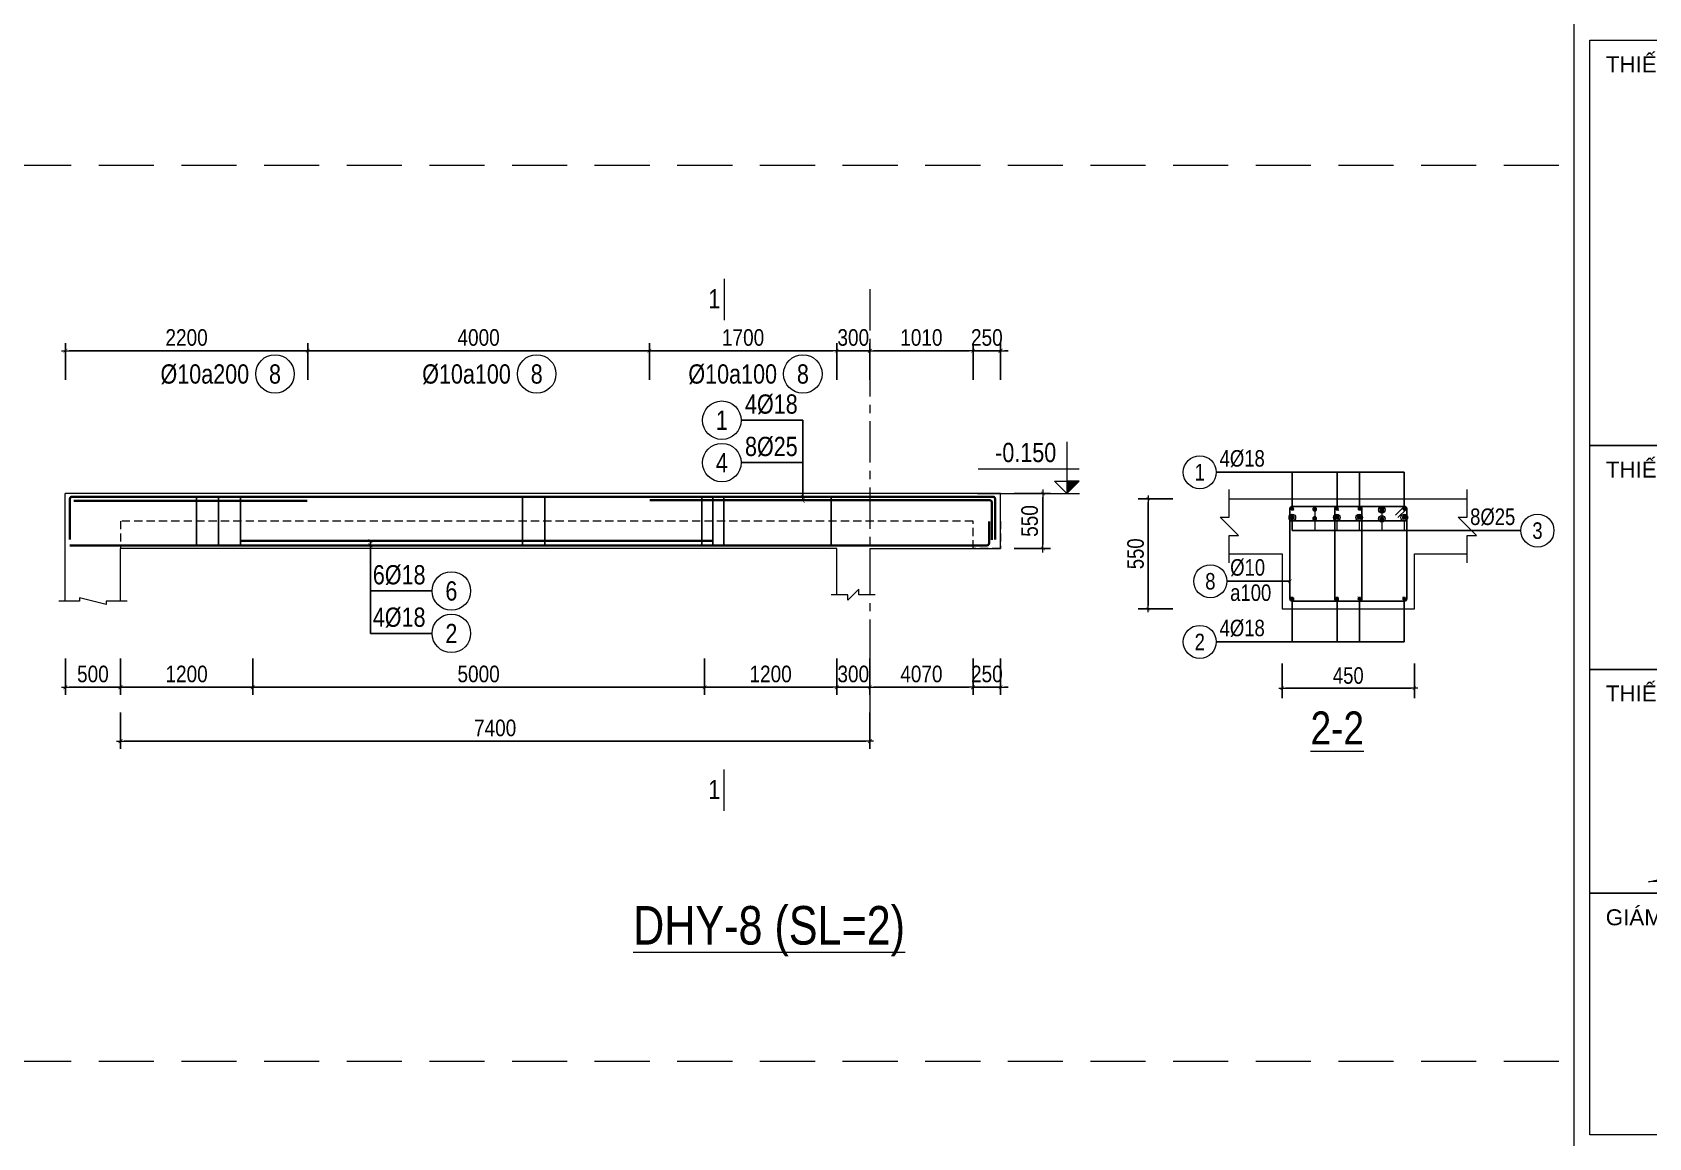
# Model space of a CAD drawing. Header units: millimetres. Extents: x 397144 to 10081729, y 99180 to 1327802.
# Drawn here: x 5003410 to 5018078, y 696256 to 706292 of the extents above; entities that cross this region are included whole.
import ezdxf
from ezdxf.enums import TextEntityAlignment as Align

# ---------------------------------------------------------------- set-up
doc = ezdxf.new("R2010")
doc.units = ezdxf.units.MM
doc.header["$PDSIZE"] = -10
doc.linetypes.add('CENTER', pattern=[2, 1.25, -0.25, 0.25, -0.25])
doc.linetypes.add('HIDDEN', pattern=[0.375, 0.25, -0.125])
doc.layers.get('0').update_dxf_attribs({"linetype": 'CONTINUOUS'})
doc.layers.get('Defpoints').update_dxf_attribs({"color": 12, "linetype": 'CONTINUOUS'})
for name, color, linetype, lineweight in [('CHG_XX_Khung ten$0$A1 BORDER$0$DGIONG', 4, 'CONTINUOUS', 13), ('kata_dim', 8, 'CONTINUOUS', 13), ('kata_grid', 8, 'CENTER', 13), ('kata_net khuat', 9, 'HIDDEN', 5), ('kata_net manh', 8, 'CONTINUOUS', 5), ('kata_net thay', 4, 'CONTINUOUS', 20), ('kata_text', 7, 'CONTINUOUS', 20), ('kata_thep chu', 1, 'CONTINUOUS', 35), ('kata_thep dai', 220, 'CONTINUOUS', 25)]:
    doc.layers.add(name, color=color, linetype=linetype, lineweight=lineweight)
doc.styles.add('CHG_XX_Khung ten$0$A1 BORDER$0$ARIAL', font='arial.ttf')
doc.styles.add('CHG_XX_Khung ten$0$title block pccc$0$ARIAL', font='arial.ttf')
doc.styles.add('kata_text', font='arial.ttf', dxfattribs={"width": 0.8})
doc.styles.add('Star-HelCon', font='VHELVCN_0.TTF')
doc.dimstyles.new('kata_dim_30', dxfattribs={"dimscale": 60, "dimtxt": 2.5, "dimasz": 0.5, "dimexe": 1.5, "dimexo": 2.5, "dimtad": 1, "dimdec": 0, "dimlfac": 0.5, "dimzin": 0, "dimdsep": 46, "dimtxsty": 'kata_text', "dimblk": 'kata_block_ArchTick', "dimcen": 0.09, "dimdle": 1.2, "dimclrd": 8, "dimclre": 8, "dimclrt": 3, "dimadec": 0, "dimazin": 0, "dimtfac": 1, "dimtdec": 0, "dimtix": 1, "dimtofl": 0, "dimtmove": 0, "dimatfit": 3, "dimfxl": 3.75, "dimfxlon": 1, "dimtolj": 1, "dimtzin": 0, "dimarcsym": 0})
doc.dimstyles.new('kata_dim_70', dxfattribs={"dimscale": 70, "dimtxt": 2.15, "dimasz": 0.5, "dimexe": 1, "dimexo": 2, "dimtad": 1, "dimdec": 0, "dimrnd": 5, "dimzin": 0, "dimdsep": 46, "dimtxsty": 'Star-HelCon', "dimblk": 'kata_block_ArchTick', "dimcen": 0.09, "dimdle": 1.2, "dimclrd": 8, "dimclre": 8, "dimclrt": 3, "dimadec": 0, "dimazin": 0, "dimtfac": 1, "dimtdec": 0, "dimtix": 1, "dimtmove": 2, "dimatfit": 3, "dimfxl": 3.75, "dimfxlon": 1, "dimtolj": 1, "dimtzin": 0, "dimarcsym": 0})

# ---------------------------------------------------------------- blocks, each defined once
blk = doc.blocks.new('CHG_XX_Khung ten')
at = {"layer": 'CHG_XX_Khung ten$0$A1 BORDER$0$DGIONG'}
h = blk.add_hatch(color=256, dxfattribs=at)
h.paths.add_polyline_path([(724.94, 283.19), (724.15, 281.97), (717.19, 263.38), (717.7, 263.38)])
h.paths.add_polyline_path([(722.81, 280.17), (722.1, 279.22), (717.21, 266.21), (717.72, 266.21)], flags=17)
h.paths.add_polyline_path([(720.93, 277.8), (720.27, 277.04), (716.19, 266.22), (716.7, 266.22)])
h.paths.add_polyline_path([(719.23, 275.93), (718.6, 275.29), (715.18, 266.22), (715.69, 266.22)])
h.paths.add_polyline_path([(717.65, 274.38), (717.03, 273.81), (714.16, 266.22), (714.67, 266.22)])
h.paths.add_polyline_path([(716.14, 273.03), (715.61, 272.59), (713.15, 266.22), (713.66, 266.22)])
h.paths.add_polyline_path([(714.69, 271.86), (714.17, 271.45), (712.13, 266.23), (712.64, 266.23)])
h.paths.add_polyline_path([(713.29, 270.81), (712.76, 270.43), (711.57, 267.46), (712.07, 267.47)])
h.paths.add_polyline_path([(710.1, 266.23), (710.61, 266.24), (711.93, 269.87), (711.48, 269.56)])
h.paths.add_polyline_path([(710.61, 269.02), (710.13, 268.73), (709.08, 266.24), (709.59, 266.24)])
h.paths.add_polyline_path([(709.31, 268.26), (708.82, 267.97), (708.07, 266.24), (708.58, 266.24)])
h.paths.add_polyline_path([(708.04, 267.56), (707.54, 267.3), (707.05, 266.25), (707.56, 266.25)])
h.paths.add_polyline_path([(716.84, 263.8), (716.33, 263.8), (716.18, 263.38), (716.69, 263.38)])
h.paths.add_polyline_path([(715.67, 263.39), (715.82, 263.8), (715.32, 263.8), (715.16, 263.39)])
h.paths.add_polyline_path([(714.15, 263.39), (714.65, 263.39), (714.8, 263.8), (714.3, 263.8)])
h.paths.add_polyline_path([(713.13, 263.39), (713.64, 263.4), (713.79, 263.81), (713.28, 263.81)])
h.paths.add_polyline_path([(712.77, 263.81), (712.27, 263.81), (712.11, 263.39), (712.62, 263.4)])
h.paths.add_polyline_path([(711.25, 263.81), (711.1, 263.4), (711.61, 263.4), (711.76, 263.81)])
h.paths.add_polyline_path([(710.59, 263.4), (710.74, 263.82), (710.24, 263.82), (710.08, 263.4)])
h.paths.add_polyline_path([(709.73, 263.82), (709.22, 263.82), (709.07, 263.41), (709.57, 263.41)])
h.paths.add_polyline_path([(708.71, 263.82), (708.21, 263.82), (708.05, 263.41), (708.56, 263.41)])
h.paths.add_polyline_path([(707.54, 263.41), (707.69, 263.83), (707.19, 263.83), (707.03, 263.41)])
h.paths.add_polyline_path([(706.68, 263.83), (706.17, 263.83), (706.02, 263.42), (706.53, 263.42)])
h.paths.add_polyline_path([(705, 263.42), (705.51, 263.42), (706.79, 266.93), (706.4, 266.74)])
h.paths.add_polyline_path([(703.97, 263.37), (704.48, 263.37), (705.57, 266.36), (705.14, 266.17)])
h.paths.add_polyline_path([(704.36, 265.84), (703.91, 265.65), (702.96, 263.38), (703.46, 263.38)])
h.paths.add_polyline_path([(703.17, 265.37), (702.69, 265.19), (701.94, 263.38), (702.45, 263.38)])
h.paths.add_polyline_path([(702, 264.94), (701.5, 264.77), (700.92, 263.38), (701.43, 263.38)])
h.paths.add_polyline_path([(700.84, 264.56), (700.33, 264.4), (699.91, 263.39), (700.42, 263.39)])
h.paths.add_polyline_path([(699.7, 264.21), (699.18, 264.06), (698.89, 263.39), (699.4, 263.39)])
h.paths.add_polyline_path([(698.57, 263.9), (698.04, 263.77), (697.87, 263.38), (698.38, 263.39)])
h.paths.add_polyline_path([(697.37, 263.39), (697.45, 263.63), (696.91, 263.51), (696.35, 263.38)])
blk.add_line((687, 577), (687, 17))
at = {"linetype": 'Continuous'}
for points in [[(689, 368.62), (822, 368.62), (822, 317.93), (689, 317.93)], [(689, 317.93), (822, 317.93), (822, 289.93), (689, 289.93)], [(689, 289.93), (822, 289.93), (822, 261.93), (689, 261.93)]]:
    blk.add_lwpolyline(points, close=True, dxfattribs=at)
at = {"color": 9, "linetype": 'Continuous'}
blk.add_lwpolyline([(689, 261.93), (822, 261.93), (822, 231.73), (689, 231.73)], close=True, dxfattribs=at)
at = {"layer": 'CHG_XX_Khung ten$0$A1 BORDER$0$DGIONG'}
blk.add_lwpolyline([(697.45, 263.63), (697.37, 263.39), (696.35, 263.38), (696.91, 263.51), (697.45, 263.63)], dxfattribs=at)
for s, style, p in [('THIẾT KẾ KIẾN TRÚC - ARCHITECT', 'CHG_XX_Khung ten$0$A1 BORDER$0$ARIAL', (691, 365.62)), ('THIẾT KẾ CƠ ĐIỆN - M&E CONSULTANT', 'CHG_XX_Khung ten$0$A1 BORDER$0$ARIAL', (691, 314.93)), ('THIẾT KẾ KẾT CẤU - STRUCTURE CONSULTANT', 'CHG_XX_Khung ten$0$A1 BORDER$0$ARIAL', (691, 286.93)), ('GIÁM ĐỐC - DIRECTOR', 'CHG_XX_Khung ten$0$title block pccc$0$ARIAL', (691, 258.93))]:
    blk.add_text(s, height=2, dxfattribs=dict(style=style)).set_placement(p, align=Align.MIDDLE_LEFT)
blk = doc.blocks.new('kata_block_TD')
at = {"color": 6, "linetype": 'ByBlock', "lineweight": -2, "style": 'kata_text', "width": 0.8}
blk.add_attdef('SECTDET2', text='', height=5, dxfattribs=at).set_placement((0, 7.97), align=Align.CENTER)
at = {"color": 0, "linetype": 'ByBlock', "lineweight": -2, "style": 'kata_text', "width": 0.8}
blk.add_attdef('SECTDET1', text='', height=5, dxfattribs=at).set_placement((0, 1.47), align=Align.CENTER)
at = {"color": 3, "lineweight": 25, "style": 'kata_text', "width": 0.8}
blk.add_attdef('SSCALE', text='', height=2.5, dxfattribs=at).set_placement((0, -4), align=Align.CENTER)
blk = doc.blocks.new('kata_block_ArchTick')
at = {"color": 8}
blk.add_line((1, 0), (-1, 0), dxfattribs=at)
at = {"color": 8, "const_width": 0.15}
blk.add_lwpolyline([(-0.5, -0.5), (0.5, 0.5)], dxfattribs=at)
blk = doc.blocks.new('*D761')
at = {"layer": 'Defpoints', "color": 0, "transparency": 16777216}
for p in [(5010710, 703400), (5010710, 702105), (5011010, 702105)]:
    blk.add_point(p, dxfattribs=at)
at = {"layer": 'kata_dim', "color": 8, "lineweight": -2, "transparency": 16777216}
for p, q in [((5010710, 703137), (5010710, 703470)), ((5011010, 703137), (5011010, 703470)), ((5010675, 703400), (5010640, 703400)), ((5011010, 703400), (5010710, 703400)), ((5011045, 703400), (5011080, 703400))]:
    blk.add_line(p, q, dxfattribs=at)
at = {"layer": 'kata_dim', "color": 8, "lineweight": -2, "transparency": 16777216, "xscale": 35, "yscale": 35, "zscale": 35}
blk.add_blockref('kata_block_ArchTick', (5010710, 703400), dxfattribs=at)
at = {"layer": 'kata_dim', "color": 8, "lineweight": -2, "transparency": 16777216, "xscale": 35, "yscale": 35, "zscale": 35, "rotation": 180}
blk.add_blockref('kata_block_ArchTick', (5011010, 703400), dxfattribs=at)
at = {"layer": 'kata_dim', "color": 3, "transparency": 16777216, "insert": (5010860, 703520), "char_height": 150.5, "attachment_point": 5, "style": 'Star-HelCon'}
blk.add_mtext('\\A1;300', dxfattribs=at)
blk = doc.blocks.new('*D762')
at = {"layer": 'Defpoints', "color": 0, "transparency": 16777216}
for p in [(5009010, 703400), (5009010, 702105), (5010710, 702105)]:
    blk.add_point(p, dxfattribs=at)
at = {"layer": 'kata_dim', "color": 8, "lineweight": -2, "transparency": 16777216}
for p, q in [((5009010, 703137), (5009010, 703470)), ((5010710, 703137), (5010710, 703470)), ((5010675, 703400), (5009045, 703400))]:
    blk.add_line(p, q, dxfattribs=at)
at = {"layer": 'kata_dim', "color": 8, "lineweight": -2, "transparency": 16777216, "xscale": 35, "yscale": 35, "zscale": 35, "rotation": 180}
blk.add_blockref('kata_block_ArchTick', (5009010, 703400), dxfattribs=at)
at = {"layer": 'kata_dim', "color": 8, "lineweight": -2, "transparency": 16777216, "xscale": 35, "yscale": 35, "zscale": 35}
blk.add_blockref('kata_block_ArchTick', (5010710, 703400), dxfattribs=at)
at = {"layer": 'kata_dim', "color": 3, "transparency": 16777216, "insert": (5009860, 703520), "char_height": 150.5, "attachment_point": 5, "style": 'Star-HelCon'}
blk.add_mtext('\\A1;1700', dxfattribs=at)
blk = doc.blocks.new('*D763')
at = {"layer": 'Defpoints', "color": 0, "transparency": 16777216}
for p in [(5005910, 703400), (5005910, 702105), (5009010, 702105)]:
    blk.add_point(p, dxfattribs=at)
at = {"layer": 'kata_dim', "color": 8, "lineweight": -2, "transparency": 16777216}
for p, q in [((5005910, 703137), (5005910, 703470)), ((5009010, 703137), (5009010, 703470)), ((5008975, 703400), (5005945, 703400))]:
    blk.add_line(p, q, dxfattribs=at)
at = {"layer": 'kata_dim', "color": 8, "lineweight": -2, "transparency": 16777216, "xscale": 35, "yscale": 35, "zscale": 35, "rotation": 180}
blk.add_blockref('kata_block_ArchTick', (5005910, 703400), dxfattribs=at)
at = {"layer": 'kata_dim', "color": 8, "lineweight": -2, "transparency": 16777216, "xscale": 35, "yscale": 35, "zscale": 35}
blk.add_blockref('kata_block_ArchTick', (5009010, 703400), dxfattribs=at)
at = {"layer": 'kata_dim', "color": 3, "transparency": 16777216, "insert": (5007460, 703520), "char_height": 150.5, "attachment_point": 5, "style": 'Star-HelCon'}
blk.add_mtext('\\A1;4000', dxfattribs=at)
blk = doc.blocks.new('*D764')
at = {"layer": 'Defpoints', "color": 0, "transparency": 16777216}
for p in [(5011601, 702105), (5011601, 701605), (5012581, 701605)]:
    blk.add_point(p, dxfattribs=at)
at = {"layer": 'kata_dim', "color": 8, "lineweight": -2, "transparency": 16777216}
for p, q in [((5012319, 702105), (5012651, 702105)), ((5012581, 702070), (5012581, 701640)), ((5012319, 701605), (5012651, 701605))]:
    blk.add_line(p, q, dxfattribs=at)
at = {"layer": 'kata_dim', "color": 8, "lineweight": -2, "transparency": 16777216, "xscale": 35, "yscale": 35, "zscale": 35}
for p, rotation in [((5012581, 702105), 90), ((5012581, 701605), 270)]:
    blk.add_blockref('kata_block_ArchTick', p, dxfattribs=dict(at, rotation=rotation))
at = {"layer": 'kata_dim', "color": 3, "transparency": 16777216, "insert": (5012461, 701855), "char_height": 150.5, "attachment_point": 5, "rotation": 90, "style": 'Star-HelCon'}
blk.add_mtext('\\A1;550', dxfattribs=at)
blk = doc.blocks.new('kata_block_CT')
blk.add_hatch(color=256).paths.add_polyline_path([(0, 1.6), (-1.61, 1.6), (0, 0)])
at = {"ltscale": 50}
h = blk.add_hatch(dxfattribs=at)
h.set_pattern_fill('ANSI31', color=8, scale=1.406, style=0)
h.paths.add_polyline_path([(0, 1.6), (0, 0), (1.61, 1.6)])
at = {"color": 8, "ltscale": 50}
for p, q in [((-1.59, 3.14), (11.47, 3.14)), ((11.56, 0), (-1.64, 0))]:
    blk.add_line(p, q, dxfattribs=at)
for points in [[(0, 6.69), (0, 0)], [(0, 0), (-1.61, 1.6), (0, 1.6)], [(0, 0), (1.61, 1.6), (0, 1.6)]]:
    blk.add_lwpolyline(points, dxfattribs=at)
at = {"color": 3, "style": 'kata_text', "width": 0.8}
blk.add_attdef('CT', (1.41, 4.07), '', height=2.5, dxfattribs=at)
blk = doc.blocks.new('*D765')
at = {"layer": 'Defpoints', "color": 0, "transparency": 16777216}
for p in [(5011010, 701185), (5004210, 700588), (5004210, 699855)]:
    blk.add_point(p, dxfattribs=at)
at = {"layer": 'kata_dim', "color": 8, "lineweight": -2, "transparency": 16777216}
for p, q in [((5004210, 700117), (5004210, 699785)), ((5011010, 700117), (5011010, 699785)), ((5010975, 699855), (5004245, 699855))]:
    blk.add_line(p, q, dxfattribs=at)
at = {"layer": 'kata_dim', "color": 8, "lineweight": -2, "transparency": 16777216, "xscale": 35, "yscale": 35, "zscale": 35, "rotation": 180}
blk.add_blockref('kata_block_ArchTick', (5004210, 699855), dxfattribs=at)
at = {"layer": 'kata_dim', "color": 8, "lineweight": -2, "transparency": 16777216, "xscale": 35, "yscale": 35, "zscale": 35}
blk.add_blockref('kata_block_ArchTick', (5011010, 699855), dxfattribs=at)
at = {"layer": 'kata_dim', "color": 3, "transparency": 16777216, "insert": (5007610, 699975), "char_height": 150.5, "attachment_point": 5, "style": 'Star-HelCon'}
blk.add_mtext('\\A1;7400', dxfattribs=at)
blk = doc.blocks.new('*D766')
at = {"layer": 'Defpoints', "color": 0, "transparency": 16777216}
for p in [(5010710, 701605), (5011010, 701605), (5010710, 700345)]:
    blk.add_point(p, dxfattribs=at)
at = {"layer": 'kata_dim', "color": 8, "lineweight": -2, "transparency": 16777216}
for p, q in [((5010710, 700607), (5010710, 700275)), ((5011010, 700607), (5011010, 700275)), ((5010675, 700345), (5010640, 700345)), ((5011010, 700345), (5010710, 700345)), ((5011045, 700345), (5011080, 700345))]:
    blk.add_line(p, q, dxfattribs=at)
at = {"layer": 'kata_dim', "color": 8, "lineweight": -2, "transparency": 16777216, "xscale": 35, "yscale": 35, "zscale": 35}
blk.add_blockref('kata_block_ArchTick', (5010710, 700345), dxfattribs=at)
at = {"layer": 'kata_dim', "color": 8, "lineweight": -2, "transparency": 16777216, "xscale": 35, "yscale": 35, "zscale": 35, "rotation": 180}
blk.add_blockref('kata_block_ArchTick', (5011010, 700345), dxfattribs=at)
at = {"layer": 'kata_dim', "color": 3, "transparency": 16777216, "insert": (5010860, 700465), "char_height": 150.5, "attachment_point": 5, "style": 'Star-HelCon'}
blk.add_mtext('\\A1;300', dxfattribs=at)
blk = doc.blocks.new('*D767')
at = {"layer": 'Defpoints', "color": 0, "transparency": 16777216}
for p in [(5009510, 701605), (5010710, 701605), (5010710, 700345)]:
    blk.add_point(p, dxfattribs=at)
at = {"layer": 'kata_dim', "color": 8, "lineweight": -2, "transparency": 16777216}
for p, q in [((5009510, 700607), (5009510, 700275)), ((5010710, 700607), (5010710, 700275)), ((5009545, 700345), (5010675, 700345))]:
    blk.add_line(p, q, dxfattribs=at)
at = {"layer": 'kata_dim', "color": 8, "lineweight": -2, "transparency": 16777216, "xscale": 35, "yscale": 35, "zscale": 35, "rotation": 180}
blk.add_blockref('kata_block_ArchTick', (5009510, 700345), dxfattribs=at)
at = {"layer": 'kata_dim', "color": 8, "lineweight": -2, "transparency": 16777216, "xscale": 35, "yscale": 35, "zscale": 35}
blk.add_blockref('kata_block_ArchTick', (5010710, 700345), dxfattribs=at)
at = {"layer": 'kata_dim', "color": 3, "transparency": 16777216, "insert": (5010110, 700465), "char_height": 150.5, "attachment_point": 5, "style": 'Star-HelCon'}
blk.add_mtext('\\A1;1200', dxfattribs=at)
blk = doc.blocks.new('*D768')
at = {"layer": 'Defpoints', "color": 0, "transparency": 16777216}
for p in [(5005410, 701605), (5009510, 701605), (5005410, 700345)]:
    blk.add_point(p, dxfattribs=at)
at = {"layer": 'kata_dim', "color": 8, "lineweight": -2, "transparency": 16777216}
for p, q in [((5005410, 700607), (5005410, 700275)), ((5009510, 700607), (5009510, 700275)), ((5009475, 700345), (5005445, 700345))]:
    blk.add_line(p, q, dxfattribs=at)
at = {"layer": 'kata_dim', "color": 8, "lineweight": -2, "transparency": 16777216, "xscale": 35, "yscale": 35, "zscale": 35, "rotation": 180}
blk.add_blockref('kata_block_ArchTick', (5005410, 700345), dxfattribs=at)
at = {"layer": 'kata_dim', "color": 8, "lineweight": -2, "transparency": 16777216, "xscale": 35, "yscale": 35, "zscale": 35}
blk.add_blockref('kata_block_ArchTick', (5009510, 700345), dxfattribs=at)
at = {"layer": 'kata_dim', "color": 3, "transparency": 16777216, "insert": (5007460, 700465), "char_height": 150.5, "attachment_point": 5, "style": 'Star-HelCon'}
blk.add_mtext('\\A1;5000', dxfattribs=at)
blk = doc.blocks.new('*U11')
blk.add_circle((2.5, 0), 2.5)
at = {"layer": 'kata_text', "color": 3, "style": 'kata_text', "width": 0.8}
blk.add_attdef('DK2', text='', height=2.5, dxfattribs=at).set_placement((-0.85, 0.85), align=Align.RIGHT)
at = {"layer": 'kata_text', "color": 7, "style": 'kata_text', "width": 0.8}
blk.add_attdef('SH3', text='', height=2.5, dxfattribs=at).set_placement((2.5, 0), align=Align.MIDDLE)
blk = doc.blocks.new('*U14')
blk.add_circle((2.5, 0), 2.5)
at = {"layer": 'kata_text', "color": 3, "style": 'kata_text', "width": 0.8}
blk.add_attdef('DKKC2', text='', height=2.5, dxfattribs=at).set_placement((-0.85, -1.25), align=Align.RIGHT)
at = {"layer": 'kata_text', "color": 7, "style": 'kata_text', "width": 0.8}
blk.add_attdef('SH3', text='', height=2.5, dxfattribs=at).set_placement((2.5, 0), align=Align.MIDDLE)
blk = doc.blocks.new('*U12')
blk.add_circle((-2.5, 0), 2.5)
at = {"layer": 'kata_text', "color": 3, "style": 'kata_text', "width": 0.8}
blk.add_attdef('DK1', (0.5, 0.85), '', height=2.5, dxfattribs=at)
at = {"layer": 'kata_text', "color": 7, "style": 'kata_text', "width": 0.8}
blk.add_attdef('SH2', text='', height=2.5, dxfattribs=at).set_placement((-2.5, 0), align=Align.MIDDLE)
blk = doc.blocks.new('*D772')
at = {"layer": 'Defpoints', "color": 0, "ltscale": 0.8, "transparency": 16777216}
for p in [(5011947, 703400), (5011010, 702105), (5011947, 701855)]:
    blk.add_point(p, dxfattribs=at)
at = {"layer": 'kata_net thay', "color": 8, "lineweight": -2, "ltscale": 0.8, "transparency": 16777216}
for p, q in [((5011010, 703137), (5011010, 703470)), ((5011947, 703137), (5011947, 703470)), ((5011045, 703400), (5011912, 703400))]:
    blk.add_line(p, q, dxfattribs=at)
at = {"layer": 'kata_net thay', "color": 8, "lineweight": -2, "ltscale": 0.8, "transparency": 16777216, "xscale": 35, "yscale": 35, "zscale": 35, "rotation": 180}
blk.add_blockref('kata_block_ArchTick', (5011010, 703400), dxfattribs=at)
at = {"layer": 'kata_net thay', "color": 8, "lineweight": -2, "ltscale": 0.8, "transparency": 16777216, "xscale": 35, "yscale": 35, "zscale": 35}
blk.add_blockref('kata_block_ArchTick', (5011947, 703400), dxfattribs=at)
at = {"layer": 'kata_net thay', "color": 3, "ltscale": 0.8, "transparency": 16777216, "insert": (5011478, 703520), "char_height": 150.5, "attachment_point": 5, "style": 'Star-HelCon'}
blk.add_mtext('\\A1;1010', dxfattribs=at)
blk = doc.blocks.new('*D773')
at = {"layer": 'Defpoints', "color": 0, "ltscale": 0.8, "transparency": 16777216}
for p in [(5012197, 703400), (5012197, 702105), (5011947, 701855)]:
    blk.add_point(p, dxfattribs=at)
at = {"layer": 'kata_net thay', "color": 8, "lineweight": -2, "ltscale": 0.8, "transparency": 16777216}
for p, q in [((5011947, 703137), (5011947, 703470)), ((5012197, 703137), (5012197, 703470)), ((5011912, 703400), (5011877, 703400)), ((5011947, 703400), (5012197, 703400)), ((5012232, 703400), (5012267, 703400))]:
    blk.add_line(p, q, dxfattribs=at)
at = {"layer": 'kata_net thay', "color": 8, "lineweight": -2, "ltscale": 0.8, "transparency": 16777216, "xscale": 35, "yscale": 35, "zscale": 35}
blk.add_blockref('kata_block_ArchTick', (5011947, 703400), dxfattribs=at)
at = {"layer": 'kata_net thay', "color": 8, "lineweight": -2, "ltscale": 0.8, "transparency": 16777216, "xscale": 35, "yscale": 35, "zscale": 35, "rotation": 180}
blk.add_blockref('kata_block_ArchTick', (5012197, 703400), dxfattribs=at)
at = {"layer": 'kata_net thay', "color": 3, "ltscale": 0.8, "transparency": 16777216, "insert": (5012072, 703520), "char_height": 150.5, "attachment_point": 5, "style": 'Star-HelCon'}
blk.add_mtext('\\A1;250', dxfattribs=at)
blk = doc.blocks.new('*D774')
at = {"layer": 'Defpoints', "color": 0, "ltscale": 0.8, "transparency": 16777216}
for p in [(5011010, 701605), (5011947, 701605), (5011947, 700345)]:
    blk.add_point(p, dxfattribs=at)
at = {"layer": 'kata_net thay', "color": 8, "lineweight": -2, "ltscale": 0.8, "transparency": 16777216}
for p, q in [((5011010, 700607), (5011010, 700275)), ((5011947, 700607), (5011947, 700275)), ((5011045, 700345), (5011912, 700345))]:
    blk.add_line(p, q, dxfattribs=at)
at = {"layer": 'kata_net thay', "color": 8, "lineweight": -2, "ltscale": 0.8, "transparency": 16777216, "xscale": 35, "yscale": 35, "zscale": 35, "rotation": 180}
blk.add_blockref('kata_block_ArchTick', (5011010, 700345), dxfattribs=at)
at = {"layer": 'kata_net thay', "color": 8, "lineweight": -2, "ltscale": 0.8, "transparency": 16777216, "xscale": 35, "yscale": 35, "zscale": 35}
blk.add_blockref('kata_block_ArchTick', (5011947, 700345), dxfattribs=at)
at = {"layer": 'kata_net thay', "color": 3, "ltscale": 0.8, "transparency": 16777216, "insert": (5011478, 700465), "char_height": 150.5, "attachment_point": 5, "style": 'Star-HelCon'}
blk.add_mtext('\\A1;4070', dxfattribs=at)
blk = doc.blocks.new('*D775')
at = {"layer": 'Defpoints', "color": 0, "ltscale": 0.8, "transparency": 16777216}
for p in [(5011947, 701605), (5012197, 701605), (5012197, 700345)]:
    blk.add_point(p, dxfattribs=at)
at = {"layer": 'kata_net thay', "color": 8, "lineweight": -2, "ltscale": 0.8, "transparency": 16777216}
for p, q in [((5011947, 700607), (5011947, 700275)), ((5012197, 700607), (5012197, 700275)), ((5011912, 700345), (5011877, 700345)), ((5011947, 700345), (5012197, 700345)), ((5012232, 700345), (5012267, 700345))]:
    blk.add_line(p, q, dxfattribs=at)
at = {"layer": 'kata_net thay', "color": 8, "lineweight": -2, "ltscale": 0.8, "transparency": 16777216, "xscale": 35, "yscale": 35, "zscale": 35}
blk.add_blockref('kata_block_ArchTick', (5011947, 700345), dxfattribs=at)
at = {"layer": 'kata_net thay', "color": 8, "lineweight": -2, "ltscale": 0.8, "transparency": 16777216, "xscale": 35, "yscale": 35, "zscale": 35, "rotation": 180}
blk.add_blockref('kata_block_ArchTick', (5012197, 700345), dxfattribs=at)
at = {"layer": 'kata_net thay', "color": 3, "ltscale": 0.8, "transparency": 16777216, "insert": (5012072, 700465), "char_height": 150.5, "attachment_point": 5, "style": 'Star-HelCon'}
blk.add_mtext('\\A1;250', dxfattribs=at)
blk = doc.blocks.new('kata_block_SECBAL')
at = {"color": 0, "linetype": 'ByBlock', "lineweight": -2}
blk.add_line((0, 4.36), (0, -1), dxfattribs=at)
at = {"color": 0, "linetype": 'ByBlock', "lineweight": -2, "style": 'kata_text', "width": 0.8}
blk.add_attdef('DETAIL', text='', height=2.5, dxfattribs=at).set_placement((-0.5, 1.75), align=Align.MIDDLE_RIGHT)
blk = doc.blocks.new('*U15')
at = {"color": 0, "linetype": 'ByBlock', "lineweight": -2}
blk.add_line((0, -1), (0, 4.36), dxfattribs=at)
at = {"color": 0, "linetype": 'ByBlock', "lineweight": -2, "style": 'kata_text', "width": 0.8}
blk.add_attdef('DETAIL', text='', height=2.5, dxfattribs=at).set_placement((-0.5, 1.75), align=Align.MIDDLE_RIGHT)
blk = doc.blocks.new('*D769')
at = {"layer": 'Defpoints', "color": 0, "transparency": 16777216}
for p in [(5003710, 701605), (5004210, 701605), (5004210, 700345)]:
    blk.add_point(p, dxfattribs=at)
at = {"layer": 'kata_dim', "color": 8, "lineweight": -2, "transparency": 16777216}
for p, q in [((5003710, 700607), (5003710, 700275)), ((5004210, 700607), (5004210, 700275)), ((5003745, 700345), (5004175, 700345))]:
    blk.add_line(p, q, dxfattribs=at)
at = {"layer": 'kata_dim', "color": 8, "lineweight": -2, "transparency": 16777216, "xscale": 35, "yscale": 35, "zscale": 35, "rotation": 180}
blk.add_blockref('kata_block_ArchTick', (5003710, 700345), dxfattribs=at)
at = {"layer": 'kata_dim', "color": 8, "lineweight": -2, "transparency": 16777216, "xscale": 35, "yscale": 35, "zscale": 35}
blk.add_blockref('kata_block_ArchTick', (5004210, 700345), dxfattribs=at)
at = {"layer": 'kata_dim', "color": 3, "transparency": 16777216, "insert": (5003960, 700465), "char_height": 150.5, "attachment_point": 5, "style": 'Star-HelCon'}
blk.add_mtext('\\A1;500', dxfattribs=at)
blk = doc.blocks.new('*D770')
at = {"layer": 'Defpoints', "color": 0, "transparency": 16777216}
for p in [(5004210, 701605), (5005410, 701605), (5005410, 700345)]:
    blk.add_point(p, dxfattribs=at)
at = {"layer": 'kata_dim', "color": 8, "lineweight": -2, "transparency": 16777216}
for p, q in [((5004210, 700607), (5004210, 700275)), ((5005410, 700607), (5005410, 700275)), ((5004245, 700345), (5005375, 700345))]:
    blk.add_line(p, q, dxfattribs=at)
at = {"layer": 'kata_dim', "color": 8, "lineweight": -2, "transparency": 16777216, "xscale": 35, "yscale": 35, "zscale": 35, "rotation": 180}
blk.add_blockref('kata_block_ArchTick', (5004210, 700345), dxfattribs=at)
at = {"layer": 'kata_dim', "color": 8, "lineweight": -2, "transparency": 16777216, "xscale": 35, "yscale": 35, "zscale": 35}
blk.add_blockref('kata_block_ArchTick', (5005410, 700345), dxfattribs=at)
at = {"layer": 'kata_dim', "color": 3, "transparency": 16777216, "insert": (5004810, 700465), "char_height": 150.5, "attachment_point": 5, "style": 'Star-HelCon'}
blk.add_mtext('\\A1;1200', dxfattribs=at)
blk = doc.blocks.new('*D771')
at = {"layer": 'Defpoints', "color": 0, "transparency": 16777216}
for p in [(5003710, 703400), (5005910, 702105), (5003710, 701605)]:
    blk.add_point(p, dxfattribs=at)
at = {"layer": 'kata_dim', "color": 8, "lineweight": -2, "transparency": 16777216}
for p, q in [((5003710, 703137), (5003710, 703470)), ((5005910, 703137), (5005910, 703470)), ((5005875, 703400), (5003745, 703400))]:
    blk.add_line(p, q, dxfattribs=at)
at = {"layer": 'kata_dim', "color": 8, "lineweight": -2, "transparency": 16777216, "xscale": 35, "yscale": 35, "zscale": 35, "rotation": 180}
blk.add_blockref('kata_block_ArchTick', (5003710, 703400), dxfattribs=at)
at = {"layer": 'kata_dim', "color": 8, "lineweight": -2, "transparency": 16777216, "xscale": 35, "yscale": 35, "zscale": 35}
blk.add_blockref('kata_block_ArchTick', (5005910, 703400), dxfattribs=at)
at = {"layer": 'kata_dim', "color": 3, "transparency": 16777216, "insert": (5004810, 703520), "char_height": 150.5, "attachment_point": 5, "style": 'Star-HelCon'}
blk.add_mtext('\\A1;2200', dxfattribs=at)
blk = doc.blocks.new('*D776')
at = {"layer": 'Defpoints', "color": 0, "transparency": 16777216}
for p in [(5014752, 701057), (5015952, 701057), (5015952, 700337)]:
    blk.add_point(p, dxfattribs=at)
at = {"layer": 'kata_dim', "color": 8, "lineweight": -2, "transparency": 16777216}
for p, q in [((5014752, 700562), (5014752, 700247)), ((5015952, 700562), (5015952, 700247)), ((5014782, 700337), (5015922, 700337))]:
    blk.add_line(p, q, dxfattribs=at)
at = {"layer": 'kata_dim', "color": 8, "lineweight": -2, "transparency": 16777216, "xscale": 30, "yscale": 30, "zscale": 30, "rotation": 180}
blk.add_blockref('kata_block_ArchTick', (5014752, 700337), dxfattribs=at)
at = {"layer": 'kata_dim', "color": 8, "lineweight": -2, "transparency": 16777216, "xscale": 30, "yscale": 30, "zscale": 30}
blk.add_blockref('kata_block_ArchTick', (5015952, 700337), dxfattribs=at)
at = {"layer": 'kata_dim', "color": 3, "transparency": 16777216, "insert": (5015352, 700451), "char_height": 150, "attachment_point": 5, "style": 'kata_text'}
blk.add_mtext('\\A1;450', dxfattribs=at)
blk = doc.blocks.new('*D777')
at = {"layer": 'Defpoints', "color": 0, "transparency": 16777216}
for p in [(5013536, 702057), (5014752, 702057), (5014752, 701057)]:
    blk.add_point(p, dxfattribs=at)
at = {"layer": 'kata_dim', "color": 8, "lineweight": -2, "transparency": 16777216}
for p, q in [((5013761, 702057), (5013446, 702057)), ((5013536, 701087), (5013536, 702027)), ((5013761, 701057), (5013446, 701057))]:
    blk.add_line(p, q, dxfattribs=at)
at = {"layer": 'kata_dim', "color": 8, "lineweight": -2, "transparency": 16777216, "xscale": 30, "yscale": 30, "zscale": 30}
for p, rotation in [((5013536, 702057), 90), ((5013536, 701057), 270)]:
    blk.add_blockref('kata_block_ArchTick', p, dxfattribs=dict(at, rotation=rotation))
at = {"layer": 'kata_dim', "color": 3, "transparency": 16777216, "insert": (5013422, 701557), "char_height": 150, "attachment_point": 5, "rotation": 90, "style": 'kata_text'}
blk.add_mtext('\\A1;550', dxfattribs=at)
blk = doc.blocks.new('kata_block_THEP')
at = {"layer": 'kata_thep chu', "color": 0}
for p, q in [((-0.5, 0), (0.5, 0)), ((-0.35, 0.35), (0.35, -0.35)), ((0.35, 0.35), (-0.35, -0.35)), ((0, 0.5), (0, -0.5))]:
    blk.add_line(p, q, dxfattribs=at)
at = {"layer": 'kata_thep chu', "color": 0, "const_width": 0.0833}
blk.add_lwpolyline([(-0.5, 0, 1), (0.5, 0, 1), (-0.5, 0, 1)], format="xyb", dxfattribs=at)
blk = doc.blocks.new('*U13')
blk.add_circle((-2.5, 0), 2.5)
at = {"layer": 'kata_text', "color": 3, "style": 'kata_text', "width": 0.8}
for tag, p in [('DK1', (0.5, 0.85)), ('KC1', (0.5, -2.97))]:
    blk.add_attdef(tag, p, '', height=2.5, dxfattribs=at)
at = {"layer": 'kata_text', "color": 7, "style": 'kata_text', "width": 0.8}
blk.add_attdef('SH2', text='', height=2.5, dxfattribs=at).set_placement((-2.5, 0), align=Align.MIDDLE)

msp = doc.modelspace()

# ---------------------------------------------------------------- block references
at = {"layer": 'kata_net thay', "xscale": 72.589395827735, "yscale": 72.589395827735, "zscale": 72.589395827735}
msp.add_blockref('CHG_XX_Khung ten', (4967529.05019, 679461.165), dxfattribs=at)

# ---------------------------------------------------------------- next in the draw order: linework, layer by layer
at = {"layer": 'kata_dim'}
for points in [[(5014272.23017, 701474.05337), (5014272.23017, 701724.05337), (5014355.5635, 701724.05337), (5014188.89683, 701890.72004), (5014272.23017, 701890.72004), (5014272.23017, 702140.72004)], [(5016432.23017, 701474.05337), (5016432.23017, 701724.05337), (5016515.5635, 701724.05337), (5016348.89683, 701890.72004), (5016432.23017, 701890.72004), (5016432.23017, 702140.72004)], [(5011059.6376, 701184.57927), (5010909.6376, 701184.57927), (5010909.6376, 701234.57927), (5010809.6376, 701134.57927), (5010809.6376, 701184.57927), (5010659.6376, 701184.57927)]]:
    msp.add_lwpolyline(points, dxfattribs=at)
at = {"layer": 'kata_grid', "ltscale": 300}
msp.add_line((5011009.6376, 703959.57927), (5011009.6376, 699784.57927), dxfattribs=at)
at = {"layer": 'kata_net khuat', "ltscale": 2000}
for p, q in [((4968763.06992, 705085.22171), (5017397.96513, 705085.22171)), ((4968763.06992, 696949.96189), (5017397.96513, 696949.96189))]:
    msp.add_line(p, q, dxfattribs=at)
at = {"layer": 'kata_net khuat', "ltscale": 300}
msp.add_line((5011009.6376, 702104.57927), (5010709.6376, 702104.57927), dxfattribs=at)
msp.add_lwpolyline([(5012196.57584, 701854.57927), (5012196.57584, 701604.57927), (5011946.57584, 701604.57927), (5011946.57584, 701854.57927), (5004209.6376, 701854.57927), (5004209.6376, 701604.57927)], dxfattribs=at)
at = {"layer": 'kata_net manh'}
for p, q in [((5014844.23017, 701857.3867), (5014844.23017, 701767.3867)), ((5015047.23017, 701960.77006), (5015047.23017, 701767.3867)), ((5015249.09839, 701857.3867), (5015249.09839, 701767.3867)), ((5015450.12539, 701857.3867), (5015450.12539, 701767.3867)), ((5015656.23017, 701926.16056), (5015656.23017, 701767.3867)), ((5015860.23017, 701857.3867), (5015860.23017, 701767.3867))]:
    msp.add_line(p, q, dxfattribs=at)
for centre in [(5014844.23017, 701887.3867), (5015249.09839, 701887.3867), (5015450.12539, 701887.3867), (5015656.23017, 701956.16056), (5015656.23017, 701873.62088), (5015860.23017, 701887.3867)]:
    msp.add_circle(centre, 30, dxfattribs=at)
at = {"layer": 'kata_net thay'}
for p, q in [((5011009.6376, 702104.57927), (5003709.6376, 702104.57927)), ((5003709.6376, 701127.63986), (5003709.6376, 702104.57927)), ((5014272.23017, 702057.3867), (5016432.23017, 702057.3867)), ((5004209.6376, 701127.63986), (5004209.6376, 701604.57927))]:
    msp.add_line(p, q, dxfattribs=at)
for points in [[(5011009.6376, 701604.57927), (5012196.57584, 701604.57927), (5012196.57584, 702104.57927), (5011009.6376, 702104.57927)], [(5010709.6376, 701184.57927), (5010709.6376, 701604.57927), (5004209.6376, 701604.57927)], [(5011009.6376, 701604.57927), (5011009.6376, 701604.57927), (5011009.6376, 701184.57927)], [(5014272.23017, 701557.3867), (5014752.23017, 701557.3867), (5014752.23017, 701057.3867), (5015952.23017, 701057.3867), (5015952.23017, 701557.3867), (5016432.23017, 701557.3867)], [(5004269.6376, 701127.63986), (5004079.6376, 701127.63986), (5004079.6376, 701097.63986), (5003839.6376, 701157.63986), (5003839.6376, 701127.63986), (5003649.6376, 701127.63986)]]:
    msp.add_lwpolyline(points, dxfattribs=at)
at = {"layer": 'kata_thep chu'}
for p, q in [((5003751.96491, 701685.3607), (5003751.96491, 702055.57927)), ((5012126.57584, 702075.57927), (5003771.96491, 702075.57927)), ((5005905.72401, 702036.57927), (5003787.92092, 702036.57927)), ((5012098.34747, 702043.30635), (5009013.29297, 702043.30635)), ((5012118.52579, 701682.69595), (5012118.34747, 702023.30635)), ((5012146.57584, 701685.3607), (5012146.57584, 702055.57927)), ((5009584.6376, 701674.57927), (5005299.08733, 701674.57927))]:
    msp.add_line(p, q, dxfattribs=at)
msp.add_lwpolyline([(5012092.06843, 701849.38747), (5012092.06843, 701653.57927, -0.4142135624), (5012072.06843, 701633.57927), (5003749.64172, 701633.57927)], format="xyb", dxfattribs=at)
for centre, start, end in [((5003771.96491, 702055.57927), 90, 179.999999973), ((5012098.34747, 702023.30635), 0.000000027, 90), ((5012126.57584, 702055.57927), 0.000000027, 90)]:
    msp.add_arc(centre, 20, start, end, dxfattribs=at)
at = {"layer": 'kata_thep dai', "ltscale": 52.5}
for p, q in [((5004899.08733, 702079.57927), (5004899.08733, 701629.57927)), ((5005099.08733, 702079.57927), (5005099.08733, 701629.57927)), ((5005299.08733, 702079.57927), (5005299.08733, 701629.57927)), ((5007859.6376, 702079.57927), (5007859.6376, 701629.57927)), ((5008059.6376, 702079.57927), (5008059.6376, 701629.57927)), ((5009484.6376, 702079.57927), (5009484.6376, 701629.57927)), ((5009584.6376, 702079.57927), (5009584.6376, 701629.57927)), ((5009684.6376, 702079.57927), (5009684.6376, 701629.57927)), ((5010659.6376, 702079.57927), (5010659.6376, 701629.57927))]:
    msp.add_line(p, q, dxfattribs=at)
at = {"layer": 'kata_thep dai'}
msp.add_line((5014822.23017, 701856.17056), (5015882.23017, 701856.17056), dxfattribs=at)
for points in [[(5015780.23017, 701907.3867), (5015860.23017, 701987.3867, -0.414213562), (5015882.23017, 701965.3867), (5015882.23017, 701149.3867, -0.414213562), (5015860.23017, 701127.3867), (5014844.23017, 701127.3867, -0.414213562), (5014822.23017, 701149.3867), (5014822.23017, 701965.3867, -0.414213562), (5014844.23017, 701987.3867), (5015860.23017, 701987.3867, -0.414213562), (5015882.23017, 701965.3867), (5015802.23017, 701885.3867)], [(5015453.73017, 701987.3867), (5015453.73017, 701987.3867, -0.414213562), (5015475.73017, 701965.3867), (5015475.73017, 701149.3867, -0.414213562), (5015453.73017, 701127.3867), (5015250.73017, 701127.3867, -0.414213562), (5015228.73017, 701149.3867), (5015228.73017, 701965.3867, -0.414213562), (5015250.73017, 701987.3867), (5015453.73017, 701987.3867, -0.414213562), (5015475.73017, 701965.3867), (5015475.73017, 701965.3867)]]:
    msp.add_lwpolyline(points, format="xyb", dxfattribs=at)

# ---------------------------------------------------------------- next in the draw order: block references
at = {"layer": 'kata_dim', "color": 2, "xscale": 70, "yscale": 70, "zscale": 70}
for name, p in [('kata_block_SECBAL', (5009688.70803, 703749.57927)), ('*U15', (5009688.70803, 699294.57927))]:
    msp.add_blockref(name, p, dxfattribs=at).add_auto_attribs({'DETAIL': '1'})
at = {"layer": 'kata_net manh'}
for name, p, xscale, yscale, zscale, values in [('*U14', (5005437.42005, 703189.57927), 70, 70, 70, {'SH3': '8', 'DKKC2': '%%C10a200'}), ('*U14', (5007812.16603, 703189.57927), 70, 70, 70, {'SH3': '8', 'DKKC2': '%%C10a100'}), ('*U14', (5010227.62752, 703189.57927), 70, 70, 70, {'SH3': '8', 'DKKC2': '%%C10a100'}), ('*U12', (5009842.35997, 702769.57927), 70, 70, 70, {'SH2': '1', 'DK1': '4%%c18'}), ('*U12', (5009842.35997, 702384.57927), 70, 70, 70, {'SH2': '4', 'DK1': '8%%c25'}), ('*U12', (5014154.23017, 702297.3867), 60, 60, 60, {'SH2': '1', 'DK1': '4%%C18'}), ('*U11', (5016918.61292, 701767.3867), 60, 60, 60, {'SH3': '3', 'DK2': '8%%C25'}), ('*U11', (5007037.90636, 701219.57927), 70, 70, 70, {'SH3': '6', 'DK2': '6%%c18'}), ('*U13', (5014250.23017, 701307.3867), 60, 60, 60, {'SH2': '8', 'DK1': '%%C10', 'KC1': 'a100'}), ('*U11', (5007037.90636, 700834.57927), 70, 70, 70, {'SH3': '2', 'DK2': '4%%c18'}), ('*U12', (5014154.23017, 700757.3867), 60, 60, 60, {'SH2': '2', 'DK1': '4%%C18'})]:
    msp.add_blockref(name, p, dxfattribs=dict(at, xscale=xscale, yscale=yscale, zscale=zscale)).add_auto_attribs(values)
at = {"layer": 'kata_text'}
ref = msp.add_blockref('kata_block_CT', (5012797.52387, 702104.57927), dxfattribs=dict(at, xscale=-70, yscale=70, zscale=70))
ref.add_attrib('CT', '-0.150', (5012147.44918, 702389.35826), dxfattribs={"layer": '0', "color": 3, "height": 175, "style": 'kata_text', "width": 0.8})
ref = msp.add_blockref('kata_block_TD', (5015252.23017, 699737.3867), dxfattribs=dict(at, xscale=60, yscale=60, zscale=60))
ref.add_attrib('SECTDET1', '%%u2-2', dxfattribs={"layer": '0', "color": 0, "linetype": 'ByBlock', "lineweight": -2, "height": 300, "style": 'kata_text', "width": 0.8}).set_placement((5015252.23017, 699825.62567), align=Align.CENTER)
ref = msp.add_blockref('kata_block_TD', (5010095.98032, 697906.04203), dxfattribs=dict(at, xscale=70, yscale=70, zscale=70))
ref.add_attrib('SECTDET1', '%%UDHY-8 (SL=2)', dxfattribs={"layer": '0', "color": 0, "linetype": 'ByBlock', "lineweight": -2, "height": 350, "style": 'kata_text', "width": 0.8}).set_placement((5010095.98032, 698008.9875), align=Align.CENTER)
at = {"layer": 'kata_thep chu'}
for p, xscale, yscale, zscale in [((5014844.23017, 701887.3867), 40, 40, 40), ((5014844.23017, 701965.3867), 28, 28, 28), ((5015047.23017, 701960.77006), 40, 40, 40), ((5015047.23017, 701878.23038), 40, 40, 40), ((5015249.09839, 701887.3867), 40, 40, 40), ((5015250.23017, 701965.3867), 28, 28, 28), ((5015450.12539, 701887.3867), 40, 40, 40), ((5015453.23017, 701965.3867), 28, 28, 28), ((5015656.23017, 701956.16056), 40, 40, 40), ((5015656.23017, 701873.62088), 40, 40, 40), ((5015860.23017, 701887.3867), 40, 40, 40), ((5015860.23017, 701965.3867), 28, 28, 28), ((5014844.23017, 701149.3867), 32, 32, 32), ((5015250.23017, 701149.3867), 32, 32, 32), ((5015453.23017, 701149.3867), 32, 32, 32), ((5015860.23017, 701149.3867), 32, 32, 32)]:
    msp.add_blockref('kata_block_THEP', p, dxfattribs=dict(at, xscale=xscale, yscale=yscale, zscale=zscale))

# ---------------------------------------------------------------- next in the draw order: dimensions: what is measured, and where the dimension line sits
at = {"layer": 'kata_dim'}
for base, p1, p2, picture, middle in [((5003709.6376, 703399.57927), (5005909.63761, 702104.57927), (5003709.6376, 701604.57927), '*D771', (5004809.63761, 703520.1846)), ((5009009.6376, 703399.57927), (5010709.6376, 702104.57927), (5009009.6376, 702104.57927), '*D762', (5009859.6376, 703520.1846)), ((5010709.6376, 703399.57927), (5011009.6376, 702104.57927), (5010709.6376, 702104.57927), '*D761', (5010859.6376, 703520.1846)), ((5010709.6376, 700344.57927), (5009509.6376, 701604.57927), (5010709.6376, 701604.57927), '*D767', (5010109.6376, 700465.1846)), ((5010709.6376, 700344.57927), (5011009.6376, 701604.57927), (5010709.6376, 701604.57927), '*D766', (5010859.6376, 700465.1846))]:
    dim = msp.add_linear_dim(base=base, p1=p1, p2=p2, angle=180, dimstyle='kata_dim_70', dxfattribs=at)
    dim.commit()
    dim.dimension.update_dxf_attribs({"geometry": picture, "text_midpoint": middle})
for base, p1, p2, angle, text, dimstyle, picture, middle in [((5005909.63761, 703399.57927), (5009009.6376, 702104.57927), (5005909.63761, 702104.57927), 180, '4000', 'kata_dim_70', '*D763', (5007459.63761, 703520.1846)), ((5012581.38248, 701604.57927), (5011601.38248, 702104.57927), (5011601.38248, 701604.57927), 270, '550', 'kata_dim_70', '*D764', (5012460.77714, 701854.57927)), ((5013536.23017, 702057.3867), (5014752.23017, 701057.3867), (5014752.23017, 702057.3867), 270, '550', 'kata_dim_30', '*D777', (5013422.14422, 701557.3867)), ((5005409.6376, 700344.57927), (5009509.6376, 701604.57927), (5005409.6376, 701604.57927), 180, '5000', 'kata_dim_70', '*D768', (5007459.6376, 700465.1846)), ((5004209.6376, 699854.57927), (5011009.6376, 701184.57927), (5004209.6376, 700588.39026), 180, '7400', 'kata_dim_70', '*D765', (5007609.6376, 699975.1846))]:
    dim = msp.add_linear_dim(base=base, p1=p1, p2=p2, angle=angle, text=text, dimstyle=dimstyle, dxfattribs=at)
    dim.commit()
    dim.dimension.update_dxf_attribs({"geometry": picture, "text_midpoint": middle})
for base, p1, p2, picture, middle in [((5004209.6376, 700344.57927), (5003709.6376, 701604.57927), (5004209.6376, 701604.57927), '*D769', (5003959.6376, 700465.1846)), ((5005409.63761, 700344.57927), (5004209.6376, 701604.57927), (5005409.63761, 701604.57927), '*D770', (5004809.63761, 700465.1846))]:
    dim = msp.add_linear_dim(base=base, p1=p1, p2=p2, dimstyle='kata_dim_70', dxfattribs=at)
    dim.commit()
    dim.dimension.update_dxf_attribs({"geometry": picture, "text_midpoint": middle})
dim = msp.add_linear_dim(base=(5015952.23017, 700337.3867), p1=(5014752.23017, 701057.3867), p2=(5015952.23017, 701057.3867), text='450', dimstyle='kata_dim_30', dxfattribs=at)
dim.commit()
dim.dimension.update_dxf_attribs({"geometry": '*D776', "text_midpoint": (5015352.23017, 700451.47265)})
at = {"layer": 'kata_net thay', "ltscale": 0.8}
for base, p1, p2, text, picture, middle in [((5011946.57584, 703399.57927), (5011009.6376, 702104.57927), (5011946.57584, 701854.57927), '1010', '*D772', (5011478.10672, 703520.1846)), ((5011946.57584, 700344.57927), (5011009.6376, 701604.57927), (5011946.57584, 701604.57927), '4070', '*D774', (5011478.10672, 700465.1846))]:
    dim = msp.add_linear_dim(base=base, p1=p1, p2=p2, angle=180, text=text, dimstyle='kata_dim_70', dxfattribs=at)
    dim.commit()
    dim.dimension.update_dxf_attribs({"geometry": picture, "text_midpoint": middle})
for base, p1, p2, picture, middle in [((5012196.57584, 703399.57927), (5011946.57584, 701854.57927), (5012196.57584, 702104.57927), '*D773', (5012071.57584, 703520.1846)), ((5012196.57584, 700344.57927), (5011946.57584, 701604.57927), (5012196.57584, 701604.57927), '*D775', (5012071.57584, 700465.1846))]:
    dim = msp.add_linear_dim(base=base, p1=p1, p2=p2, angle=180, dimstyle='kata_dim_70', dxfattribs=at)
    dim.commit()
    dim.dimension.update_dxf_attribs({"geometry": picture, "text_midpoint": middle})

# ---------------------------------------------------------------- next in the draw order: leaders
at = {"layer": 'kata_net manh'}
for points, override in [([(5010402.35997, 702075.57927), (5010402.35997, 702769.57927), (5009842.35997, 702769.57927)], {"dimldrblk": 'ArchTick'}), ([(5010402.35997, 702036.57927), (5010402.35997, 702384.57927), (5009842.35997, 702384.57927)], {"dimldrblk": 'ArchTick'}), ([(5014844.23017, 701965.3867), (5014844.23017, 702297.3867), (5014154.23017, 702297.3867)], {"dimasz": 0.5, "dimldrblk": 'ArchTick'}), ([(5015250.23017, 701965.3867), (5015250.23017, 702297.3867), (5014154.23017, 702297.3867)], {"dimasz": 0.5, "dimldrblk": 'ArchTick'}), ([(5015453.23017, 701965.3867), (5015453.23017, 702297.3867), (5014154.23017, 702297.3867)], {"dimasz": 0.5, "dimldrblk": 'ArchTick'}), ([(5015860.23017, 701965.3867), (5015860.23017, 702297.3867), (5014154.23017, 702297.3867)], {"dimasz": 0.5, "dimldrblk": 'ArchTick'}), ([(5014844.23017, 701887.3867), (5014844.23017, 701767.3867), (5016918.61292, 701767.3867)], {"dimasz": 0.5, "dimldrblk": 'ArchTick'}), ([(5006477.90636, 701674.57927), (5006477.90636, 701219.57927), (5007037.90636, 701219.57927)], {"dimldrblk": 'ArchTick'}), ([(5006477.90636, 701633.57927), (5006477.90636, 700834.57927), (5007037.90636, 700834.57927)], {"dimldrblk": 'ArchTick'}), ([(5014822.23017, 701307.3867), (5014250.23017, 701307.3867)], {"dimasz": 0.5, "dimldrblk": 'ArchTick'}), ([(5014844.23017, 701149.3867), (5014844.23017, 700757.3867), (5014154.23017, 700757.3867)], {"dimasz": 0.5, "dimldrblk": 'ArchTick'}), ([(5015250.23017, 701149.3867), (5015250.23017, 700757.3867), (5014154.23017, 700757.3867)], {"dimasz": 0.5, "dimldrblk": 'ArchTick'}), ([(5015453.23017, 701149.3867), (5015453.23017, 700757.3867), (5014154.23017, 700757.3867)], {"dimasz": 0.5, "dimldrblk": 'ArchTick'}), ([(5015860.23017, 701149.3867), (5015860.23017, 700757.3867), (5014154.23017, 700757.3867)], {"dimasz": 0.5, "dimldrblk": 'ArchTick'})]:
    msp.add_leader(points, dimstyle='kata_dim_70', override=override, dxfattribs=at)

doc.saveas('drawing.dxf')
